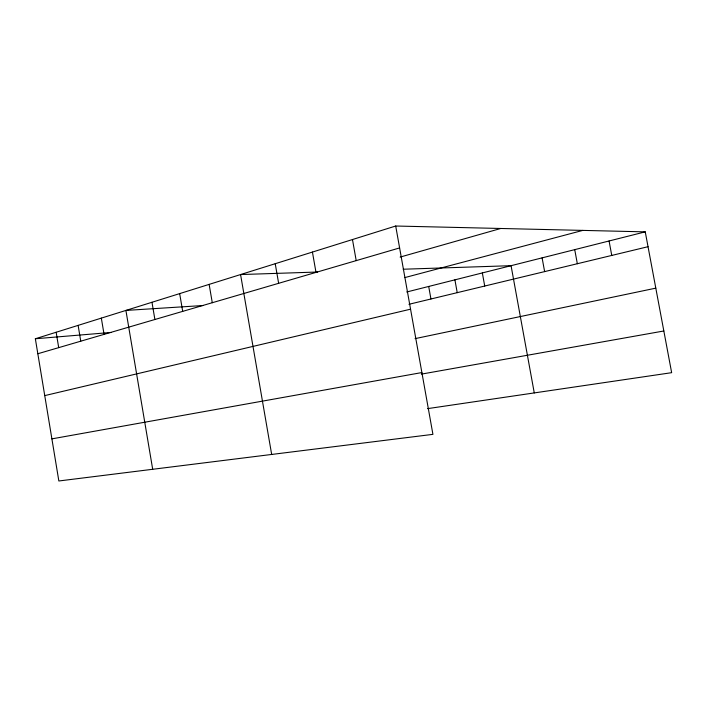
<?xml version="1.0" encoding="UTF-8"?>
<svg xmlns="http://www.w3.org/2000/svg" width="707" height="707" viewBox="0 0 707 707"><rect width="100%" height="100%" fill="white"/><g stroke="black" fill="none" stroke-linecap="round" stroke-linejoin="round"><path stroke-width="1.06" d="M395.699 226.019L432.923 434.354L58.849 480.981L35.35 338.759L395.699 226.019L645.252 231.861L671.65 372.677L427.576 408.637M37.825 353.747L399.614 247.927M400.144 257.083L500.768 228.476M404.837 277.586L582.824 230.394M406.737 291.991L645.252 231.861M408.938 304.293L648.036 246.699M44.744 395.611L410.555 309.18M415.071 338.635L655.804 288.147M51.885 438.87L421.885 372.562M421.407 374.118L663.838 330.982M35.35 338.759L110.919 332.458M203.006 305.53L125.908 310.426L152.694 469.289M317.576 272.027L240.574 274.555L271.674 454.46M403.211 269.226L511.064 265.691L534.271 392.915M609.072 240.981L611.758 255.43M574.729 249.633L577.336 263.729M542.101 257.861L544.629 271.603M482.342 272.929L484.719 286.035M454.91 279.839L457.226 292.654M428.698 286.45L430.943 298.99M352.475 239.54L356.204 260.618M312.432 252.072L315.994 272.381M275.226 263.711L278.638 283.313M209.139 284.391L212.286 302.72M179.666 293.608L182.698 311.372M151.978 302.269L154.895 319.502M101.331 318.115L104.062 334.376M78.124 325.379L80.757 341.189M56.153 332.255L58.708 347.641"/></g></svg>
